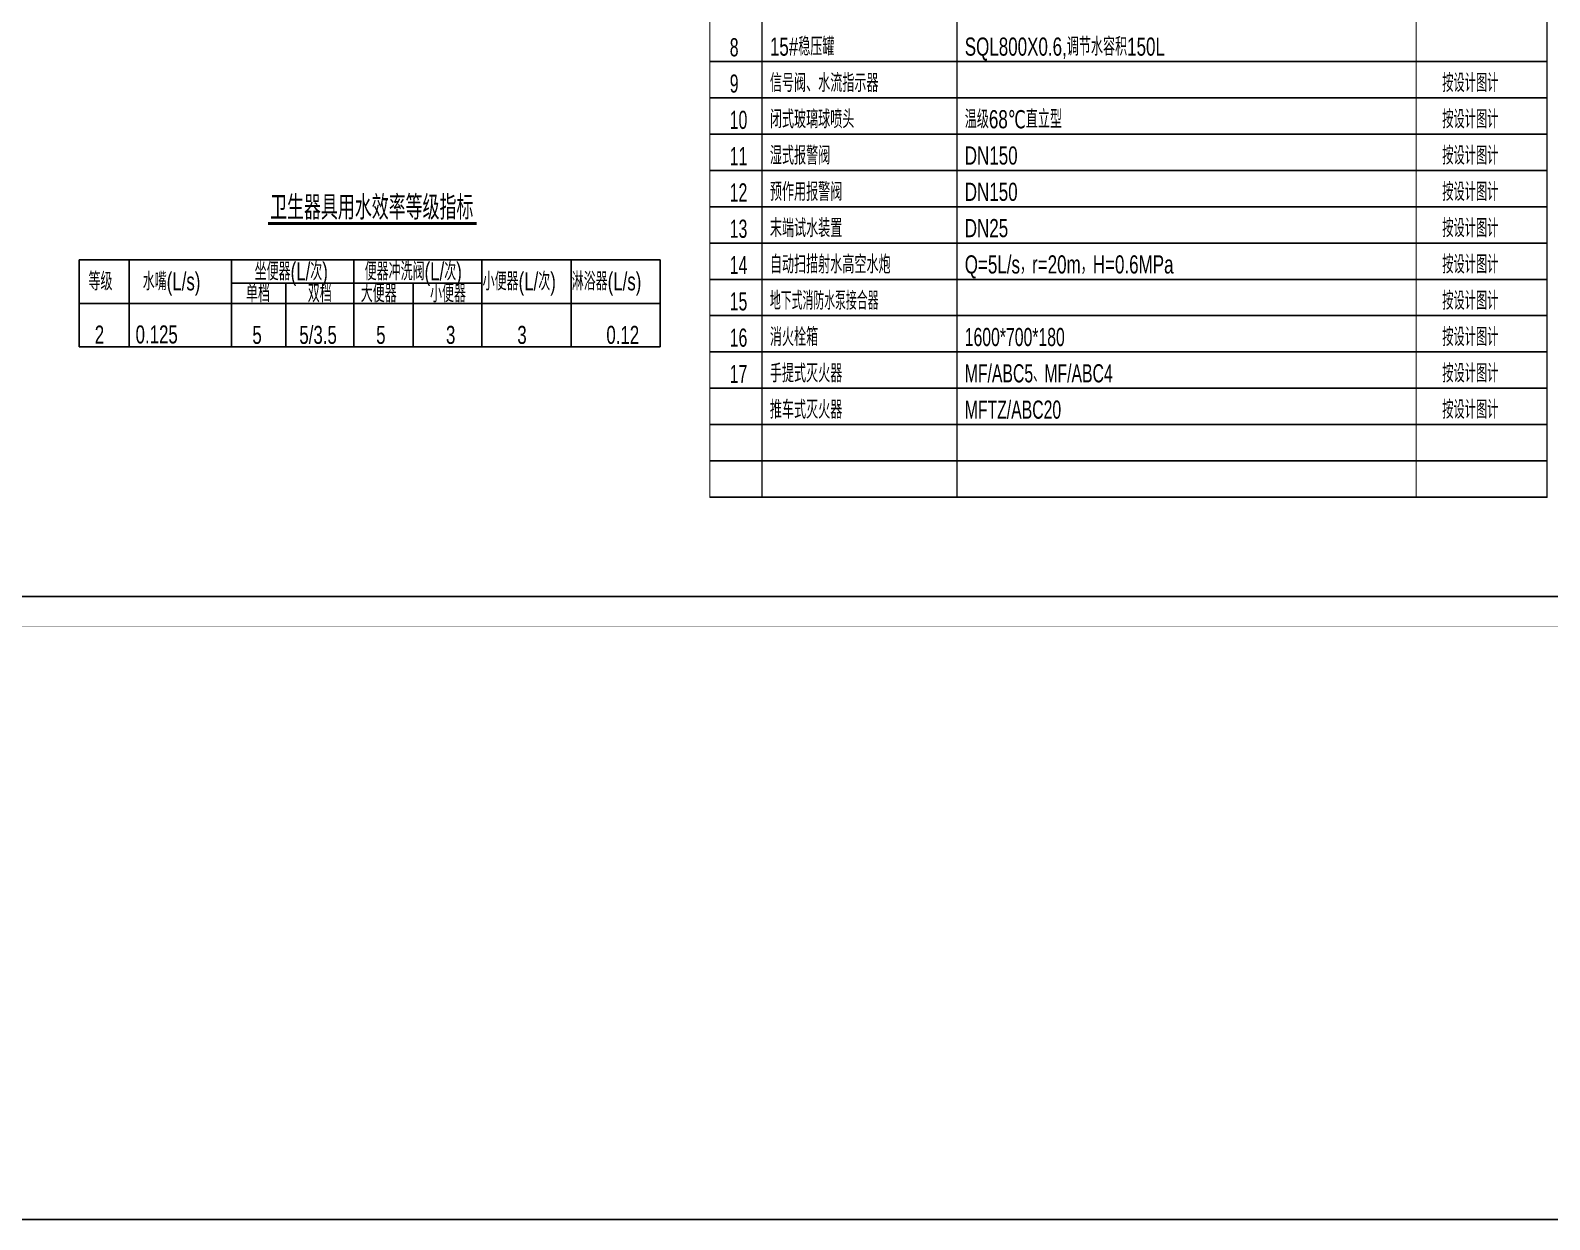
# Model space of a CAD drawing. Extents: x 332286 to 1463507, y -720758 to 86974.
# Drawn here: x 1036521 to 1086741, y -441333 to -402018 of the extents above; entities that cross this region are included whole.
import ezdxf

# ---------------------------------------------------------------- set-up
doc = ezdxf.new("R2010")
doc.units = 0
doc.header["$LTSCALE"] = 1000
doc.header["$MEASUREMENT"] = 0
doc.layers.get('0').update_dxf_attribs({"linetype": 'CONTINUOUS'})
for name, color, linetype in [('SHEET_LINE', 6, 'CONTINUOUS'), ('TEXT', 7, 'CONTINUOUS'), ('TWT_TEXT', 7, 'CONTINUOUS')]:
    doc.layers.add(name, color=color, linetype=linetype)
doc.styles.add('_JD', font='ros.shx', dxfattribs={"width": 0.65, "bigfont": 'JD.shx'})
doc.styles.add('HZ', font='txt', dxfattribs={"bigfont": 'hztxt'})
doc.styles.add('样式 1', font='ROS', dxfattribs={"width": 0.7, "bigfont": 'JD'})

msp = doc.modelspace()

# ---------------------------------------------------------------- linework, layer by layer
for p, q in [((1038130, -409602.6), (1038130, -412482.6)), ((1038130, -409602.6), (1054393.1, -409602.6)), ((1038130, -409602.6), (1057336.9, -409602.6)), ((1039785.5, -409602.6), (1039785.5, -412482.6)), ((1043163.5, -409602.6), (1043163.5, -412482.6)), ((1047217.6, -409602.6), (1047217.6, -412482.6)), ((1051449.3, -409602.6), (1051449.3, -412482.6)), ((1054393.1, -409602.6), (1054393.1, -412482.6)), ((1057336.9, -409602.6), (1057336.9, -412482.6)), ((1044966.7, -410378.6), (1044966.7, -412482.6)), ((1049177, -410378.6), (1049177, -412482.6)), ((1038130, -411042.6), (1057336.9, -411042.6)), ((1038130, -412482.6), (1057336.9, -412482.6))]:
    msp.add_line(p, q)
msp.add_lwpolyline([(606987.7, -325870.5), (1300418.1, -325870.5), (1300418.1, -441333.3), (606987.7, -441333.3)], close=True)
at = {"layer": 'SHEET_LINE'}
for points, const_width in [([(1010515.6, -421736.2), (1094615.6, -421736.2), (1094615.6, -362336.2), (1010515.6, -362336.2)], 5), ([(1087115.6, -363336.2), (1013015.6, -363336.2), (1013015.6, -420736.2), (1087115.6, -420736.2)], 50)]:
    msp.add_lwpolyline(points, close=True, dxfattribs=dict(at, const_width=const_width))
at = {"layer": 'TEXT'}
for p, q in [((1058979.8, -403049.2), (1086656.4, -403049.2)), ((1058979.8, -404249.2), (1086656.4, -404249.2)), ((1058979.8, -405449.2), (1086656.4, -405449.2)), ((1058979.8, -406649.2), (1086656.4, -406649.2)), ((1058979.8, -407849.2), (1086656.4, -407849.2)), ((1058979.8, -409049.2), (1086656.4, -409049.2)), ((1058979.8, -410249.2), (1086656.4, -410249.2)), ((1058979.8, -411449.2), (1086656.4, -411449.2)), ((1058979.8, -411449.2), (1086656.4, -411449.2)), ((1058979.8, -412649.2), (1086656.4, -412649.2)), ((1058979.8, -413849.2), (1086656.4, -413849.2)), ((1058979.8, -415049.2), (1086656.4, -415049.2)), ((1058979.8, -416249.2), (1086656.4, -416249.2)), ((1058979.8, -417449.2), (1086656.4, -417449.2))]:
    msp.add_line(p, q, dxfattribs=at)
at = {"layer": 'TEXT', "const_width": 40}
msp.add_lwpolyline([(1058979.8, -369517.6), (1086656.4, -369517.6), (1086656.4, -417449.2), (1058979.8, -417449.2)], close=True, dxfattribs=at)
at = {"layer": 'TEXT'}
for points, const_width in [([(1060706.9, -393449.2), (1060706.9, -417449.2)], 40), ([(1067148.2, -393449.2), (1067148.2, -417449.2)], 40), ([(1082330.4, -393449.2), (1082330.4, -417449.2)], 40), ([(1044377.1, -408403.7), (1051272.8, -408403.7)], 100)]:
    msp.add_lwpolyline(points, dxfattribs=dict(at, const_width=const_width))
at = {"layer": 'TWT_TEXT'}
msp.add_line((1043163.5, -410378.6), (1051449.3, -410378.6), dxfattribs=at)

# ---------------------------------------------------------------- texts
at = {"width": 0.7}
for s, height, style, p in [('卫生器具用水效率等级指标', 800, 'HZ', (1044444.5, -408273.5)), ('坐便器(L/次)', 595.35, '样式 1', (1043935, -410284.4)), ('便器冲洗阀(L/次)', 595.35, '样式 1', (1047571.3, -410284.4)), ('等级', 595.35, '样式 1', (1038442.3, -410613.1)), ('水嘴(L/s)', 595.35, '样式 1', (1040235.1, -410613.1)), ('小便器(L/次)', 595.35, '样式 1', (1051471.6, -410613.1)), ('淋浴器(L/s)', 595.35, '样式 1', (1054415.4, -410613.1)), ('单档', 595.35, '样式 1', (1043649.8, -411009.1, -3402)), ('双档', 595.35, '样式 1', (1045690.7, -411009.1, -3402)), ('大便器', 595.35, '样式 1', (1047442.5, -411009.1, -3402)), ('小便器', 595.35, '样式 1', (1049731.2, -411009.1, -3402)), ('2', 595.3, '样式 1', (1038649, -412371.6)), ('0.125', 595.35, '样式 1', (1039998.9, -412367.5)), ('5', 595.3, '样式 1', (1043859.8, -412382.2, -3402)), ('5/3.5', 595.35, '样式 1', (1045412, -412382.2, -3402)), ('5', 595.3, '样式 1', (1047951.5, -412382.2, -3402)), ('3', 595.3, '样式 1', (1050259.1, -412382.2, -3402)), ('3', 595.3, '样式 1', (1052617, -412382.2, -3402)), ('0.12', 595.35, '样式 1', (1055560.8, -412382.2, -3402))]:
    msp.add_text(s, height=height, dxfattribs=dict(at, style=style)).set_placement(p)
at = {"layer": 'TEXT', "style": '_JD'}
for s, width, p in [('15#稳压罐', 0.7, (1060966.4, -402854.9)), ('8', 0.65, (1059640, -402876.1)), ('9', 0.65, (1059640, -404076.1)), ('信号阀、水流指示器', 0.7, (1060966.4, -404054.9)), ('按设计图计', 0.65, (1083194.3, -404054.9)), ('10', 0.65, (1059640, -405276.1)), ('闭式玻璃球喷头', 0.7, (1060966.4, -405254.9)), ('温级68℃直立型', 0.7, (1067407.8, -405254.9)), ('按设计图计', 0.65, (1083194.3, -405254.9)), ('11', 0.65, (1059640, -406476.1)), ('湿式报警阀', 0.7, (1060966.4, -406454.9)), ('DN150', 0.7, (1067407.8, -406454.9)), ('按设计图计', 0.65, (1083194.3, -406454.9)), ('12', 0.65, (1059640, -407676.1)), ('预作用报警阀', 0.7, (1060966.4, -407654.9)), ('DN150', 0.7, (1067407.8, -407654.9)), ('按设计图计', 0.65, (1083194.3, -407654.9)), ('13', 0.65, (1059640, -408876.1)), ('末端试水装置', 0.7, (1060966.4, -408854.9)), ('DN25', 0.7, (1067407.8, -408854.9)), ('按设计图计', 0.65, (1083194.3, -408854.9)), ('14', 0.65, (1059640, -410076.1)), ('自动扫描射水高空水炮', 0.7, (1060966.4, -410054.9)), ('Q=5L/s，r=20m，H=0.6MPa', 0.7, (1067407.8, -410054.9)), ('按设计图计', 0.65, (1083194.3, -410054.9)), ('15', 0.65, (1059640, -411276.1)), ('地下式消防水泵接合器', 0.63, (1060966.4, -411254.9)), ('按设计图计', 0.65, (1083194.3, -411254.9)), ('消火栓箱', 0.7, (1060966.4, -412454.9)), ('按设计图计', 0.65, (1083194.3, -412454.9)), ('16', 0.65, (1059640, -412476.1)), ('1600*700*180', 0.65, (1067407.8, -412454.9)), ('17', 0.65, (1059640, -413676.1)), ('手提式灭火器', 0.7, (1060966.4, -413655.4)), ('MF/ABC5、MF/ABC4', 0.65, (1067407.8, -413655.4)), ('按设计图计', 0.65, (1083194.3, -413655.4)), ('推车式灭火器', 0.7, (1060966.4, -414855.4)), ('MFTZ/ABC20', 0.65, (1067407.8, -414855.4)), ('按设计图计', 0.65, (1083194.3, -414855.4))]:
    msp.add_text(s, height=600, dxfattribs=dict(at, width=width)).set_placement(p)
at = {"layer": 'TEXT', "color": 2, "style": '_JD', "width": 0.7}
msp.add_text('SQL800X0.6,调节水容积150L', height=600, dxfattribs=at).set_placement((1067407.8, -402854.9))

doc.saveas('drawing.dxf')
